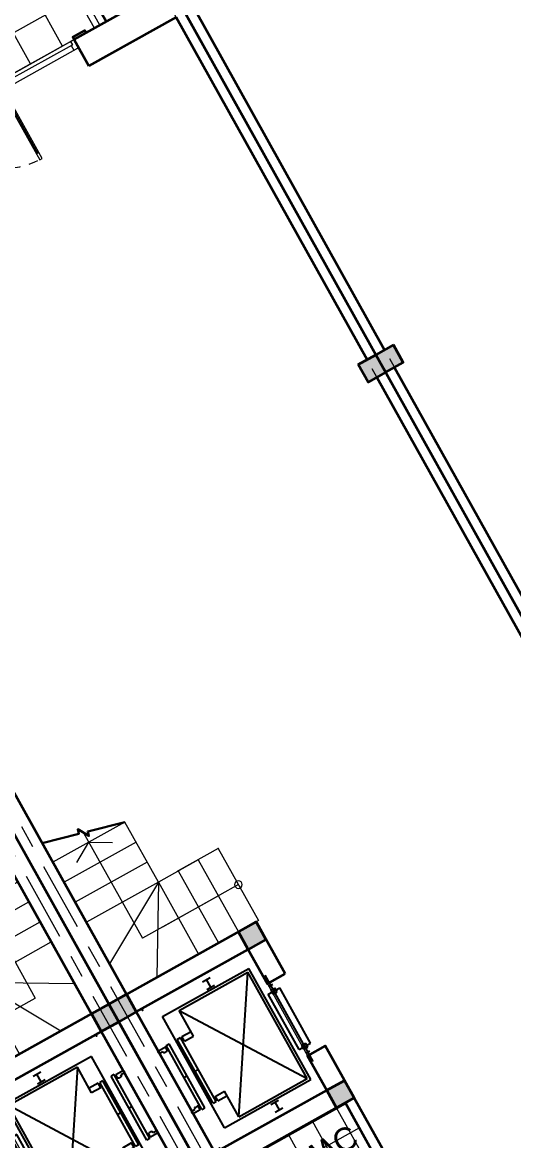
# Model space of a CAD drawing. Header units: millimetres. Extents: x 567980 to 569372, y 2065777 to 2066674.
# Drawn here: x 569112.64 to 569118, y 2066331.89 to 2066344.1 of the extents above; entities that cross this region are included whole.
import ezdxf
from ezdxf.enums import TextEntityAlignment as Align

# ---------------------------------------------------------------- set-up
doc = ezdxf.new("R2010")
doc.units = ezdxf.units.MM
doc.linetypes.add('CENTER', pattern=[3, 1.5, -0.5, 0.5, -0.5])
doc.linetypes.add('HIDDEN2', pattern=[0.1875, 0.125, -0.0625])
for name, color, linetype, lineweight in [('A-COT VACH', 2, 'Continuous', 35), ('A-CUA', 25, 'Continuous', 5), ('A-HATCH', 251, 'Continuous', 5), ('A-NET CAT', 214, 'Continuous', 30), ('A-NET THAY', 125, 'Continuous', 18), ('A-NOI THAT', 44, 'Continuous', 9), ('A-TEXT', 7, 'Continuous', 18), ('A-TRUC', 250, 'CENTER', 5), ('A-TUONG', 255, 'Continuous', 35), ('boDnv', 54, 'Continuous', 25)]:
    doc.layers.add(name, color=color, linetype=linetype, lineweight=lineweight)
for name, color, linetype in [('A-NOITHAT', 252, 'Continuous'), ('ChiaLo', 128, 'CENTER'), ('LoLK', 6, 'Continuous')]:
    doc.layers.add(name, color=color, linetype=linetype)
doc.styles.add('A1-arial', font='arial.ttf')

# ---------------------------------------------------------------- blocks, each defined once
blk = doc.blocks.new('NEN')
at = {"layer": 'ChiaLo', "ltscale": 5}
for points in [[(415.3640756383538, -24.67417814210057), (425.1094727431191, -42.13920706463978)], [(410.1245669614291, -27.59779727342539), (419.8699640663108, -45.06282619619742)]]:
    blk.add_lwpolyline(points, dxfattribs=at)
at = {"layer": 'LoLK'}
for points in [[(420.603584315395, -21.75055901100859), (415.3640756383538, -24.67417814210057), (425.1094727431191, -42.13920706510544), (430.3489814202767, -39.21558793308213)], [(415.3640756384702, -24.67417814210057), (410.1245669613127, -27.59779727319255), (419.869964066078, -45.06282619619742), (425.1094727432355, -42.13920706487261)], [(410.1245669614291, -27.59779727342539), (404.8850582839223, -30.52141640521586), (414.6304553892696, -47.98644532705657), (419.8699640661944, -45.06282619619742)]]:
    blk.add_lwpolyline(points, close=True, dxfattribs=at)
blk = doc.blocks.new('NEN A')
at = {"layer": 'LoLK'}
for points in [[(-25.00515786465257, 45.00000000162981), (-31.0051578655839, 45.00000000139698), (-31.00515786418691, 25.00000000186265), (-25.00515786418691, 25.00000000139698)], [(-19.00515786441974, 45.00000000139698), (-25.00515786465257, 45.00000000162981), (-25.00515786418691, 25.00000000139698), (-19.00515786418691, 25.00000000139698)], [(-13.00515786465257, 45.00000000116415), (-19.00515786465257, 45.00000000139698), (-19.00515786418691, 25.00000000116415), (-13.00515786372125, 25.00000000186265)]]:
    blk.add_lwpolyline(points, close=True, dxfattribs=at)
blk = doc.blocks.new('AP11B2')
at = {"layer": 'A-NOITHAT'}
for p, q in [((557.9627270745113, 1416.603832304019), (-568.2546845125034, 1416.603832304019)), ((-435.0000000009313, 1391.603832304027), (-435.0000000009313, 1441.603832304019)), ((-385.0000000009313, 1391.603832304027), (-385.0000000009313, 1441.603832304019)), ((-335.0000000009313, 1441.603832304019), (-385.0000000009313, 1441.603832304019)), ((359.9999999990687, 1491.603832304019), (-360.0000000009313, 1491.603832304019)), ((-360.0000000009313, 1341.603832304019), (-360.0000000009313, 1491.603832304019)), ((-335.0000000009313, 1391.603832304027), (-335.0000000009313, 1441.603832304019)), ((384.9999999990687, 1441.603832304019), (334.9999999990687, 1441.603832304019)), ((334.9999999990687, 1391.603832304027), (334.9999999990687, 1441.603832304019)), ((359.9999999990687, 1341.603832304019), (359.9999999990687, 1491.603832304019)), ((384.9999999990687, 1391.603832304027), (384.9999999990687, 1441.603832304019)), ((434.9999999990687, 1391.603832304027), (434.9999999990687, 1441.603832304019)), ((-725.0000000009313, 166.1255714344661), (-725.0000000009313, 1291.603832304019)), ((724.9999999990687, 1291.603832304019), (-725.0000000009313, 1291.603832304019)), ((-335.0000000009313, 1391.603832304027), (-385.0000000009313, 1391.603832304027)), ((359.9999999990687, 1341.603832304019), (-360.0000000009313, 1341.603832304019)), ((384.9999999990687, 1391.603832304027), (334.9999999990687, 1391.603832304027)), ((724.9999999990687, 166.1255714344588), (724.9999999990687, 1291.603832304019)), ((-695.0000000009313, 366.1255714344516), (-695.0000000009313, 1261.603832304019)), ((694.9999999990687, 1261.603832304019), (-695.0000000009313, 1261.603832304019)), ((694.9999999990687, 366.1255714344516), (-695.0000000009313, 1261.603832304019)), ((-695.0000000009313, 366.1255714344516), (694.9999999990687, 1261.603832304019)), ((694.9999999990687, 366.1255714344516), (694.9999999990687, 1261.603832304019)), ((-850.0000000009313, 757.1255714344661), (-850.0000000009313, 857.1255714344661)), ((-750.0000000009313, 807.1255714344588), (-850.0000000009313, 807.1255714344588)), ((-750.0000000009313, 757.1255714344661), (-750.0000000009313, 857.1255714344661)), ((749.9999999990687, 757.1255714344661), (749.9999999990687, 857.1255714344661)), ((749.9999999990687, 807.1255714344588), (849.9999999990687, 807.1255714344516)), ((849.9999999990687, 757.1255714344661), (849.9999999990687, 857.1255714344661)), ((-360.0000000009313, 366.1255714344516), (-695.0000000009313, 366.1255714344516)), ((-420.0000000009313, 246.1255714344588), (-420.0000000009313, 366.1255714344516)), ((-360.0000000009313, 246.1255714344588), (-360.0000000009313, 366.1255714344516)), ((694.9999999990687, 366.1255714344516), (359.9999999990687, 366.1255714344516)), ((359.9999999990687, 246.1255714344516), (359.9999999990687, 366.1255714344516)), ((419.9999999990687, 246.1255714344516), (419.9999999990687, 366.1255714344516)), ((724.9999999990687, 166.1255714344588), (-725.0000000009313, 166.1255714344661)), ((-360.0000000009313, 246.1255714344588), (-420.0000000009313, 246.1255714344588)), ((417.3913043467328, 226.1255714344588), (-417.3913043485954, 226.1255714344661)), ((-417.3913043485954, 186.1255714344588), (-417.3913043485954, 226.1255714344661)), ((417.3913043467328, 186.1255714344516), (-417.3913043485954, 186.1255714344588)), ((-9.313225746154785e-10, 186.1255714344516), (-9.313225746154785e-10, 226.1255714344661)), ((419.9999999990687, 246.1255714344516), (359.9999999990687, 246.1255714344516)), ((417.3913043467328, 186.1255714344516), (417.3913043467328, 226.1255714344588)), ((417.3913043467328, 79.48334088382398), (-417.3913043485954, 79.48334088382398)), ((-417.3913043485954, 39.48334088382398), (-417.3913043485954, 79.48334088382398)), ((417.3913043467328, 39.48334088382398), (-417.3913043485954, 39.48334088382398)), ((-407.3913043476641, -66.86999999999534), (-407.3913043476641, 25)), ((-367.3913043485954, 25), (-407.3913043476641, 25)), ((-357.3913043485954, -15), (-357.3913043485954, 15)), ((-9.313225746154785e-10, 39.48334088382398), (-9.313225746154785e-10, 79.48334088382398)), ((357.3913043467328, -15), (357.3913043467328, 15)), ((407.3913043458015, 25), (367.3913043467328, 25)), ((407.3913043458015, -66.86999999999534), (407.3913043458015, 25)), ((417.3913043467328, 39.48334088382398), (417.3913043467328, 79.48334088382398)), ((-387.3913043485954, -76.86999999999534), (-397.3913043485954, -76.86999999999534)), ((-377.3913043476641, -66.86999999999534), (-377.3913043476641, -24.99999999999272)), ((-367.3913043485954, -24.99999999999272), (-377.3913043476641, -24.99999999999272)), ((377.3913043458015, -24.99999999999272), (367.3913043467328, -24.99999999999272)), ((377.3913043458015, -66.86999999999534), (377.3913043458015, -24.99999999999272)), ((397.3913043467328, -76.86999999999534), (387.3913043467328, -76.86999999999534))]:
    blk.add_line(p, q, dxfattribs=at)
for centre, start, end in [((-367.3913043485954, 15), 0, 90), ((367.3913043467328, 15), 90, 180), ((-397.3913043485954, -66.86999999999534), 180, 270), ((-387.3913043485954, -66.86999999999534), 270, 0), ((-367.3913043485954, -15), 270, 0), ((367.3913043467328, -15), 180, 270), ((387.3913043467328, -66.86999999999534), 180, 270), ((397.3913043467328, -66.86999999999534), 270, 0)]:
    blk.add_arc(centre, 10, start, end, dxfattribs=at)
for p in [(-900.0000000009313, 0), (899.9999999990687, 0)]:
    blk.add_point(p, dxfattribs=at)
blk = doc.blocks.new('cot 220')
at = {"layer": 'A-COT VACH'}
h = blk.add_hatch(color=256, dxfattribs=at)
h.dxf.hatch_style = 1
h.paths.add_polyline_path([(110.0000037951395, 109.9999999980937), (-109.9999962048605, 109.9999999980937), (-109.9999962048605, -110.0000000019063), (110.0000037951395, -110.0000000019063)])
blk.add_lwpolyline([(-109.9999962048605, -110.0000000019063), (110.0000037951395, -110.0000000019063), (110.0000037951395, 109.9999999980937), (-109.9999962048605, 109.9999999980937)], close=True, dxfattribs=at)
blk = doc.blocks.new('xi')
for p, q in [((31751.29010672538, -119432.4544668607), (31751.29010672538, -119585.9954824876)), ((31976.6716985204, -119417.7680248041), (31762.50733762837, -119417.7680248041)), ((31976.6716985204, -119417.7680248041), (32190.83605941475, -119417.7680248041)), ((32202.04984522282, -119432.4544668617), (32202.04984522282, -119585.9954824876)), ((32233.53801796536, -119513.2454011077), (32202.04984522282, -119517.2796079209)), ((32214.87593571746, -119525.5375018017), (32202.04984522282, -119525.5375018017)), ((32214.87593571746, -119563.2165111341), (32202.04984522282, -119563.2165111341)), ((32233.53801796536, -119573.4897858715), (32202.04984522282, -119569.4555790583)), ((32214.87593571746, -119515.6362973759), (32214.87593571746, -119571.0988896061)), ((32256.41345199288, -119534.1399052292), (32256.41345199288, -119552.59528175)), ((31854.92202404278, -119683.8534197696), (31870.03221284456, -119913.9651276702)), ((31857.59886323565, -119699.6112865228), (31866.81449366125, -119699.6112865228)), ((31878.56571436251, -119690.6092520198), (32074.77423758336, -119690.6092520198)), ((31899.67036931167, -119662.6109610032), (31899.67036931167, -119690.6092520198)), ((31901.67196978905, -119660.6093605254), (31911.67308198611, -119660.6093605254)), ((31913.67123736624, -119662.6109610032), (31913.67123736624, -119690.6092520198)), ((31913.67123736624, -119677.610906749), (31926.67302773191, -119677.610906749)), ((31928.67118311438, -119679.6125072259), (31928.67118311438, -119690.6092520198)), ((32024.67221392874, -119679.6125072259), (32024.67221392874, -119690.6092520198)), ((32039.67215967688, -119677.610906749), (32026.67036931121, -119677.610906749)), ((32039.67215967688, -119662.6109610032), (32039.67215967688, -119690.6092520198)), ((32051.67142725407, -119660.6093605254), (32041.67031505701, -119660.6093605254)), ((32053.66958263653, -119662.6109610032), (32053.66958263653, -119690.6092520198)), ((32098.41792790542, -119683.8534197696), (32083.30773910365, -119913.9651276702)), ((32095.74453380748, -119699.6112865228), (32086.52890338187, -119699.6112865228))]:
    blk.add_line(p, q)
blk.add_circle((31976.67169852063, -119702.7669939883), 42.49869791666666)
for points in [[(31726.32349973635, -119541.064547156), (31726.46819374614, -119509.5384783642), (31728.40778250524, -119478.0434154281), (31732.13193072469, -119446.7378327483)], [(31732.13193072469, -119446.7378327483), (31733.36872000524, -119430.7388093108), (31746.46697304302, -119418.2434479827), (31762.50733762883, -119417.7680248031)], [(31751.29010672585, -119432.4544668617), (31751.29010672585, -119424.344712087), (31757.86679400594, -119417.7680248031), (31765.97999387697, -119417.7680248031)], [(32187.36340316475, -119417.7680248031), (32195.47315793947, -119417.7680248031), (32202.04984522329, -119424.344712087), (32202.04984522329, -119432.4544668617)], [(32190.83605941475, -119417.7680248031), (32206.87642400057, -119418.2434479827), (32219.97467703835, -119430.7388093108), (32221.20802122072, -119446.7378327483)], [(32221.20802122072, -119446.7378327483), (32223.87452512883, -119469.130953406), (32225.62463363537, -119491.6205367418), (32226.45834674218, -119514.1514612185)], [(31732.31796588466, -119672.5741771506), (31726.71968571746, -119628.9764937731), (31724.71464014516, -119584.9895146051), (31726.32349973635, -119541.064547156)], [(31735.49778901503, -119708.6581072705), (31735.09471284502, -119679.4747034097), (31738.06783025057, -119650.3395308824), (31744.35512951107, -119621.8382559242)], [(31744.35168441475, -119621.8348108279), (31747.29379596093, -119613.8387442054), (31752.0376924453, -119606.6281593526), (31758.21474865169, -119600.7577166455)], [(31758.21474865169, -119600.7611617418), (31753.94283024871, -119597.023233139), (31751.43135564119, -119591.6695547523), (31751.29010672585, -119585.9954824867)], [(31976.67169852086, -119610.5934642563), (31903.75969765426, -119609.8906647796), (31830.89592812301, -119606.6109338785), (31758.21474865169, -119600.7611617418)], [(32195.1286483919, -119600.7611617418), (32122.44746892058, -119606.6109338785), (32049.58369938933, -119609.8906647796), (31976.67169852086, -119610.5934642563)], [(32202.04984522329, -119585.9954824867), (32201.91204140239, -119591.6695547523), (32199.40056679488, -119597.023233139), (32195.1286483919, -119600.7611617418)], [(32195.1286483919, -119600.7577166455), (32201.30570459829, -119606.6281593526), (32206.04960108266, -119613.8387442054), (32208.99171262883, -119621.8348108279)], [(32208.98826753066, -119621.8382559242), (32215.27556679302, -119650.3395308824), (32218.24523910225, -119679.4747034097), (32217.84216293224, -119708.6581072705)], [(32227.55388710738, -119572.7249746742), (32227.45742443294, -119606.1113950284), (32225.27667898961, -119639.4599193344), (32221.02543115892, -119672.5741771506)], [(31789.96130355724, -119970.9194462458), (31759.1862655794, -119874.0571415583), (31739.83860932753, -119773.9288863512), (31732.31796588466, -119672.5741771506)], [(31801.25777165496, -119805.3929434242), (31810.30803749614, -119768.5304217236), (31826.76181353905, -119733.8968768017), (31849.61313189843, -119703.5903718108)], [(31819.54778359176, -119787.936644596), (31831.71241575197, -119754.3814145634), (31848.93789318294, -119722.8829065347), (31870.6247692676, -119694.533215777)], [(31849.61313189843, -119703.5903718108), (31851.50448931844, -119701.0857873904), (31854.46038124801, -119699.6112865219), (31857.59886323565, -119699.6112865219)], [(31870.6247692676, -119694.533215777), (31872.51612668947, -119692.0630823122), (31875.45479314119, -119690.6092520179), (31878.56571436205, -119690.6092520179)], [(31899.67036931121, -119662.6109610023), (31899.67036931121, -119661.5050853537), (31900.56609413677, -119660.6093605245), (31901.67196978905, -119660.6093605245)], [(31911.67308198565, -119660.6093605245), (31912.77551254162, -119660.6093605245), (31913.67123736531, -119661.5050853537), (31913.67123736531, -119662.6109610023)], [(31926.67302773238, -119677.6109067472), (31927.77545828649, -119677.6109067472), (31928.67118311391, -119678.5066315765), (31928.67118311391, -119679.612507225)], [(32024.67221392781, -119679.612507225), (32024.67221392781, -119678.5066315765), (32025.56449366079, -119677.6109067472), (32026.67036931121, -119677.6109067472)], [(32039.67215967641, -119662.6109610023), (32039.67215967641, -119661.5050853537), (32040.56443940752, -119660.6093605245), (32041.67031505794, -119660.6093605245)], [(32051.67142725454, -119660.6093605245), (32052.77385780864, -119660.6093605245), (32053.66958263607, -119661.5050853537), (32053.66958263607, -119662.6109610023)], [(32074.77423758336, -119690.6092520179), (32077.88860390239, -119690.6092520179), (32080.82382525966, -119692.0630823122), (32082.71518267968, -119694.533215777)], [(32082.71518267968, -119694.533215777), (32104.40550386065, -119722.8829065347), (32121.63098128975, -119754.3814145634), (32133.79216835738, -119787.936644596)], [(32095.74453380794, -119699.6112865219), (32098.88301579558, -119699.6112865219), (32101.83890772329, -119701.0857873904), (32103.72682005071, -119703.5903718108)], [(32103.72682005071, -119703.5903718108), (32126.58158350454, -119733.8968768017), (32143.03191444927, -119768.5304217236), (32152.08562538863, -119805.3929434242)], [(32221.02543115892, -119672.5741771506), (32213.50134261974, -119773.9288863512), (32194.15713146419, -119874.0571415583), (32163.37864839003, -119970.9194462458)], [(31796.58966727272, -119926.1366500231), (31788.71417898961, -119886.0736346142), (31790.31270329744, -119844.7255985895), (31801.25777165496, -119805.3929434242)], [(31898.86766206377, -120097.295883962), (31830.53419309572, -120034.5124638239), (31795.72150320836, -119943.2381040165), (31804.89579248891, -119850.8923195088)], [(31804.89579248891, -119850.8923195088), (31807.03519678579, -119829.3639178174), (31811.96168333196, -119808.2006962458), (31819.54778359176, -119787.936644596)], [(32148.44415945836, -119850.8923195088), (32157.62189383522, -119943.2381040165), (32122.80920394787, -120034.5124638239), (32054.47573497982, -120097.295883962)], [(32133.79216835738, -119787.936644596), (32141.38171371163, -119808.2006962458), (32146.3082002578, -119829.3639178174), (32148.44415945836, -119850.8923195088)], [(32152.08562538863, -119805.3929434242), (32163.02724865169, -119844.7255985895), (32164.62577295766, -119886.0736346142), (32156.75372977086, -119926.1366500231)], [(31802.53245698565, -120001.4739981117), (31797.50606267058, -119991.655475975), (31793.30304617897, -119981.4338776702), (31789.96130355724, -119970.9194462458)], [(31882.28641748705, -120097.5852719815), (31838.75419092641, -120049.2299117418), (31809.13670503066, -119989.9811595688), (31796.58966727272, -119926.1366500231)], [(31868.08917898961, -120091.2566315765), (31841.64462603905, -120064.9671079228), (31819.52022282683, -120034.6674931208), (31802.53245698565, -120001.4739981117)], [(31976.67169852086, -120017.7658546651), (31918.87677664772, -120017.7658546651), (31871.58939600267, -119971.739378971), (31870.03221284502, -119913.9651276702)], [(32083.30773910412, -119913.9651276702), (32081.75055594274, -119971.739378971), (32034.46662039586, -120017.7658546651), (31976.67169852086, -120017.7658546651)], [(32156.75372977086, -119926.1366500231), (32144.20669201107, -119989.9811595688), (32114.58920611531, -120049.2299117418), (32071.05353445836, -120097.5852719815)], [(32150.80749496163, -120001.4739981117), (32133.81972912044, -120034.6674931208), (32111.69532590822, -120064.9671079228), (32085.25077295766, -120091.2566315765)], [(32163.37864839003, -119970.9194462458), (32160.04035086461, -119981.4338776702), (32155.83388927669, -119991.655475975), (32150.80749496163, -120001.4739981117)], [(31976.67169852086, -120137.7688657353), (31935.64061128066, -120137.7688657353), (31896.39752860085, -120120.9602448577), (31868.08917898961, -120091.2566315765)], [(32054.47573497982, -120097.295883962), (32010.47842052669, -120137.7171893017), (31942.86153142244, -120137.7171893017), (31898.86766206377, -120097.295883962)], [(32085.25077295766, -120091.2566315765), (32056.94242334829, -120120.9602448577), (32017.70278576107, -120137.7688657353), (31976.67169852086, -120137.7688657353)]]:
    blk.add_open_spline(points, degree=3)
for points in [[(32233.53801796489, -119513.2454011077), (32245.36158567385, -119512.4599193344), (32255.58662907869, -119521.4068323122), (32256.37211084642, -119533.2304000231), (32256.39278142058, -119533.5335684242), (32256.40656180397, -119533.836736829), (32256.41345199288, -119534.1399052301)], [(31854.92202404232, -119683.8534197705), (31847.42205116988, -119616.6154911676), (31895.84631332287, -119556.0231517563), (31963.08768702016, -119548.5231788838), (31967.59731701107, -119548.0201949449), (31972.13106267058, -119547.7687029736), (31976.67169852086, -119547.7687029736)], [(31976.67169852086, -119547.7687029736), (32044.32648367897, -119547.7687029736), (32099.17584891335, -119602.6146231117), (32099.17584891335, -119670.2728533642), (32099.17584891335, -119674.8100441219), (32098.92091184758, -119679.3437897796), (32098.41792790496, -119683.8534197705)], [(32256.41345199288, -119552.5952817509), (32256.12750906774, -119564.4429651285), (32246.29520654955, -119573.8170699449), (32234.44752317385, -119573.5311270179), (32234.14435477086, -119573.524236829), (32233.84118636974, -119573.5104564475), (32233.53801796489, -119573.4897858696)], [(32071.05353445836, -120097.5852719815), (32024.12444374614, -120149.7130117835), (31943.82271306307, -120153.9263635622), (31891.69497326107, -120106.9938277574), (31888.39801688024, -120104.0241554463), (31885.25608979628, -120100.8856734606), (31882.28641748705, -120097.5852719815)]]:
    blk.add_open_spline(points, degree=3, knots=[0, 0, 0, 0, 1, 1, 1, 2, 2, 2, 2])
blk = doc.blocks.new('cot gia md a1')
at = {"layer": 'A-NET THAY'}
blk.add_lwpolyline([(880.0000001080334, 0), (880.0000001080334, -190), (0, -190), (0, -110)], dxfattribs=at)
at = {"layer": 'A-TUONG'}
blk.add_lwpolyline([(800.0000001080334, 0), (800.0000001080334, -110), (0, -110), (0, 0)], dxfattribs=at)
blk = doc.blocks.new('phao cua chinh mb a1')
at = {"layer": 'A-TUONG'}
blk.add_lwpolyline([(0, 0), (0, -30), (-150, -30), (-150, 0)], dxfattribs=at)
blk = doc.blocks.new('*U305')
for p, q in [((89.99999999999977, -100.0000000000003), (50, -100.0000000000002)), ((69.99999999999977, -100.0000000000002), (69.99999999999777, -1049.99999999752)), ((2309.999999995038, -100.0000000000036), (2349.999999995038, -100.0000000000038)), ((2329.999999995038, -100.0000000000037), (2329.999999995037, -1049.999999997523)), ((89.99999999999777, -1049.99999999752), (49.99999999999778, -1049.99999999752)), ((2309.999999995037, -1049.999999997523), (2349.999999995037, -1049.999999997523))]:
    blk.add_line(p, q)
for points in [[(2.067033413120839e-13, 133.3333333333338), (60.00000000000043, 133.3333333333336), (60.00000000000023, 39.99999999999983), (50.00000000000023, 39.99999999999986), (50, -1.13686837721616e-13), (0, 0)], [(2399.999999995039, 133.3333333333299), (2339.999999995039, 133.3333333333302), (2339.999999995039, 39.99999999999618), (2349.999999995039, 39.99999999999615), (2349.999999995039, -3.857601107227621e-12), (2399.999999995039, -3.999709654379641e-12)], [(50, -1.13686837721616e-13), (90, -2.273736754432321e-13), (89.99999999999754, -1149.99999999752), (49.99999999999778, -1149.99999999752)], [(2349.999999995039, -3.857601107227621e-12), (2309.999999995039, -3.715492560075601e-12), (2309.999999995037, -1149.999999997522), (2349.999999995037, -1149.999999997523)]]:
    blk.add_lwpolyline(points, close=True)
at = {"linetype": 'HIDDEN2'}
for centre, radius, start, end in [((49.99999999969573, 4.86714022619313e-10), 1149.999999998287, 270.0000392677513, 7.802421844452145e-15), ((2349.999999996896, 2.001691903135449e-09), 1149.999999999798, 180, 269.9999607322483)]:
    blk.add_arc(centre, radius, start, end, dxfattribs=at)
blk = doc.blocks.new('*U303')
at = {"ltscale": 10}
for p, q in [((900.0000000018626, 0), (0, 0)), ((855.0000000018626, -60), (45, -60)), ((855.0000000018626, -100), (45, -100))]:
    blk.add_line(p, q, dxfattribs=at)
for points in [[(0, -100), (45, -100), (45, -60), (60, -60), (60, 0), (0, 0)], [(900.0000000018626, -100), (855.0000000018626, -100), (855.0000000018626, -60), (840.0000000018626, -60), (840.0000000018626, 0), (900.0000000018626, 0)]]:
    blk.add_lwpolyline(points, close=True, dxfattribs=at)
blk = doc.blocks.new('MBT1 A1')
at = {"layer": 'A-HATCH', "ltscale": 100}
h = blk.add_hatch(dxfattribs=at)
h.set_pattern_fill('_USER', color=251, scale=0.3, double=1, pattern_type=0)
h.set_pattern_definition([(6.232856619229086e-15, (-314.5519877213519, -96.80991696077399), (-1.387778780781446e-17, 0.3), []), (90, (-314.5519877213519, -96.80991696077399), (-0.2999999999999999, 0), [])])
h.paths.add_polyline_path([(0.6700006034225225, -4.729995999718085), (0.4600000001955777, -4.729995999950916), (0.4599999999627471, -5.529995999997482), (1.619999999878928, -5.529995999764651), (1.619999999878928, -5.529991999734193), (1.730000000214204, -5.529991999967024), (1.730000000214204, -4.839999999618158), (1.729999999748543, -4.039999999804422), (1.729999999981374, -3.929999999934807), (0.6700006031896919, -3.929999999701977)])
at = {"layer": 'A-HATCH'}
h = blk.add_hatch(dxfattribs=at)
h.set_pattern_fill('SQRTMPLT', color=256, scale=0.4000000000000001, pattern_type=2)
h.set_pattern_definition([(6.232856619229086e-15, (-410.517067708075, -66.48982095555402), (-2.775557561562891e-17, 0.4), []), (90, (-410.517067708075, -66.48982095555402), (-0.4, 0), [])])
h.paths.add_polyline_path([(5.889999999897555, -17.29999999981374), (5.120000000111759, -17.29999999981374), (5.119999999878928, -17.10999599960633), (4.950000000186265, -17.10999599960633), (4.950000000419095, -17.13999999989755), (4.800000000046566, -17.13999999966472), (4.800000000046566, -17.10999599960633), (1.200000000186265, -17.10999999963678), (1.200000000186265, -17.13999999989755), (1.050000000279397, -17.13999999966472), (1.050000000046566, -17.10999999963678), (0.8800000001210719, -17.10999999963678), (0.8800000001210719, -17.2999999995809), (0.1099999998696148, -17.2999999995809), (0.1099999998696148, -19.32999599981122), (3.100000000093132, -19.32999599957839), (3.100000000093132, -19.77999599976465), (3.099999999860302, -19.88999599963427), (5.5, -19.8899959998671), (5.5, -19.77999599999748), (5.889999999897555, -19.77999599976465)])
at = {"layer": 'A-NET CAT'}
blk.add_lwpolyline([(1.120000000111759, -9.379713737638667), (0.7168689491227269, -9.487732377136126), (0.7039279968012124, -9.439436085987836), (0.633217318682, -9.561910572927445), (0.6202763663604856, -9.513614281779155), (0.2201106760185212, -9.620838355505839)], dxfattribs=at)
at = {"layer": 'A-NET THAY', "ltscale": 100}
for p, q in [((0, -5.529995999764651), (1.839999999850988, -5.529995999997482)), ((1.619999999878928, -7.079995999811217), (1.619999999878928, -6.179995999671519)), ((1.120000000111759, -8.629713737638667), (0.6006710005458444, -7.729548536008224)), ((1.120000000111759, -8.629713737638667), (1.120000000111759, -7.729999999748543)), ((1.369999999878928, -8.629713737638667), (1.370000000111759, -7.729999999981374)), ((1.619999999878928, -8.629713737638667), (1.619999999878928, -7.729999999748543)), ((1.120000000111759, -8.629713737638667), (0.2199999999720603, -8.110098495380953)), ((1.120000000111759, -8.629713737638667), (0.220000000204891, -8.629713737871498)), ((1.120000000111759, -8.629713737638667), (1.120000000111759, -9.379713737638667)), ((1.619999999878928, -8.629713737638667), (1.120000000111759, -8.629713737638667)), ((1.869999999878928, -8.629713737638667), (1.369999999878928, -8.629713737638667)), ((1.119999999878928, -8.879713737638667), (0.220000000204891, -8.879713737638667)), ((1.120000000111759, -9.129713737871498), (0.220000000204891, -9.129713737638667)), ((1.120000000111759, -9.379713737638667), (0.2199999999720603, -9.379713737871498))]:
    blk.add_line(p, q, dxfattribs=at)
at = {"layer": 'A-NET THAY', "color": 251, "ltscale": 10}
for p, q in [((1.620000000111759, -8.179856868926436), (0.6699999999254942, -8.179856868693605)), ((0.6700000001583248, -9.49820109992288), (0.6699999999254942, -8.179856868693605)), ((1.869999999878928, -8.179856868693605), (0.9199999999254942, -8.179856868693605))]:
    blk.add_line(p, q, dxfattribs=at)
at = {"layer": 'A-NET THAY'}
blk.add_line((1.200000000186265, -17.10999999963678), (4.800000000046566, -17.10999599960633), dxfattribs=at)
at = {"layer": 'A-NET THAY', "ltscale": 100}
blk.add_lwpolyline([(1.869999999878928, -8.629713737638667), (1.869999999878928, -7.729999999981374), (1.840000000083819, -7.729999999748543)], dxfattribs=at)
at = {"layer": 'A-NET THAY', "ltscale": 10}
blk.add_lwpolyline([(0.4458215811755508, -9.249713737517595), (0.6699999999254942, -9.379713737638667), (0.8941784189082682, -9.249713737517595)], dxfattribs=at)
blk.add_circle((1.869999999878928, -8.179856868693605), 0.04118169652319922, dxfattribs=at)
at = {"layer": 'A-NET THAY', "ltscale": 100}
for p in [(1.369999999878928, -8.629713737638667), (1.369999999878928, -8.629713737638667), (1.619999999878928, -8.629713737638667), (1.619999999878928, -8.629713737638667), (1.869999999878928, -8.629713737638667), (1.869999999878928, -8.629713737638667)]:
    blk.add_point(p, dxfattribs=at)
at = {"layer": 'A-TRUC', "ltscale": 0.5}
for p, q in [((0.1100000001024455, -16.8899959998671), (0.1099999998696148, -2.109995999606326)), ((5.890000000363216, -16.8899959998671), (5.890000000130385, -2.109995999606326))]:
    blk.add_line(p, q, dxfattribs=at)
at = {"layer": 'A-TUONG'}
for p, q in [((0, -17.10999999986961), (0, -2)), ((6.000000000232831, -17.10999599960633), (6.000000000232831, -1.999999999767169)), ((5.890000000130385, -12.27999599976465), (5.890000000130385, -2.219995999941602)), ((1.730000000214204, -5.529995999997482), (1.729999999981374, -4.829999999608845)), ((1.839999999850988, -5.529995999997482), (1.840000000083819, -4.829999999841675)), ((1.730000000214204, -5.529995999997482), (1.839999999850988, -5.529995999997482)), ((0.2199999999720603, -12.49999599996954), (0.2199999999720603, -7.729995999950916)), ((5.890000000130385, -16.77999599976465), (5.890000000130385, -12.49999599996954)), ((5.890000000130385, -16.77999599976465), (4.800000000279397, -16.77999599999748)), ((4.800000000046566, -17.10999599960633), (4.800000000279397, -16.77999599999748)), ((4.800000000046566, -17.10999599960633), (6.000000000232831, -17.10999599960633))]:
    blk.add_line(p, q, dxfattribs=at)
at = {"layer": 'A-TUONG', "ltscale": 100}
blk.add_lwpolyline([(1.840000000083819, -7.079995999811217), (1.840000000083819, -7.729995999718085), (0, -7.729995999718085), (0, -5.529995999764651), (1.839999999850988, -5.529995999997482), (1.840000000083819, -6.179995999904349), (1.619999999878928, -6.179995999671519), (1.619999999878928, -5.749995999736711), (0.2199999999720603, -5.749995999736711), (0.2199999999720603, -7.509995999978855), (1.620000000111759, -7.509995999746025), (1.619999999878928, -7.079995999811217)], close=True, dxfattribs=at)
at = {"layer": 'A-TUONG'}
blk.add_lwpolyline([(5.78000000002794, -12.49999599973671), (6.000000000232831, -12.49999599973671), (6, -12.27999599976465), (5.78000000026077, -12.27999599999748)], close=True, dxfattribs=at)
at = {"layer": 'A-COT VACH', "xscale": 0.001, "yscale": 0.001, "zscale": 0.001}
for p in [(1.729999996256083, -5.639991999836639), (0.1099999963771552, -7.619999999878928), (1.729999996256083, -7.619999999878928), (5.889999996405095, -12.38999999989755)]:
    blk.add_blockref('cot 220', p, dxfattribs=at)
at = {"layer": 'A-CUA', "extrusion": (0, 0, -1), "xscale": 0.0007500000000000045, "yscale": 0.0007500000000000045, "zscale": -0.0007500000000000046, "rotation": 179.9999363377021}
blk.add_blockref('*U305', (-2.100000072270632, -17.0099990000017), dxfattribs=at)
at = {"layer": 'A-CUA', "xscale": -0.001, "yscale": 0.001, "zscale": 0.001, "rotation": 6.366229791333411e-05}
blk.add_blockref('*U303', (4.800000072456896, -17.00999599997886), dxfattribs=at)
at = {"layer": 'A-NET THAY', "xscale": -0.001, "yscale": 0.001, "zscale": 0.001}
for name, p in [('phao cua chinh mb a1', (4.800000000046566, -17.10999999963678)), ('cot gia md a1', (6.000000000232831, -17.10999999963678))]:
    blk.add_blockref(name, p, dxfattribs=at)
at = {"layer": 'A-NOI THAT', "linetype": 'ByBlock', "xscale": 0.001, "yscale": 0.001, "zscale": 0.001, "rotation": 90}
blk.add_blockref('xi', (-118.9577680246439, -37.10666769812815), dxfattribs=at)
at = {"layer": 'A-NOI THAT', "linetype": 'Continuous', "xscale": -0.0009583333333333351, "yscale": 0.0009583333333333351, "zscale": 0.0009583333333333339, "rotation": 270}
blk.add_blockref('AP11B2', (0.2863796604797244, -6.629995999624953), dxfattribs=at)
at = {"layer": 'A-TEXT', "style": 'A1-arial'}
blk.add_text('WC', height=0.2500000000000001, dxfattribs=at).set_placement((1.365777087863535, -5.31130220904015), align=Align.CENTER)
blk = doc.blocks.new('MBT1 A')
at = {"layer": 'LoLK'}
blk.add_blockref('NEN A', (4.656612873077393e-10, 2.328306436538696e-10), dxfattribs=at)
at = {"layer": 'LoLK', "rotation": 180}
for p in [(-25.00515786441974, 25.00000000745058), (-13.00515786372125, 25.00000000745058)]:
    blk.add_blockref('MBT1 A1', p, dxfattribs=at)
at = {"layer": 'LoLK', "xscale": -1, "rotation": 180}
blk.add_blockref('MBT1 A1', (-25.00515786325559, 25.00000000768341), dxfattribs=at)

msp = doc.modelspace()

# ---------------------------------------------------------------- block references
at = {"layer": 'boDnv'}
msp.add_blockref('NEN', (568697.4807461541, 2066371.697269554), dxfattribs=at)

# ---------------------------------------------------------------- next in the draw order: block references
at = {"layer": 'LoLK', "rotation": 29.16129448356799}
msp.add_blockref('MBT1 A', (569151.3682467892, 2066316.987416897), dxfattribs=at)

doc.saveas('drawing.dxf')
